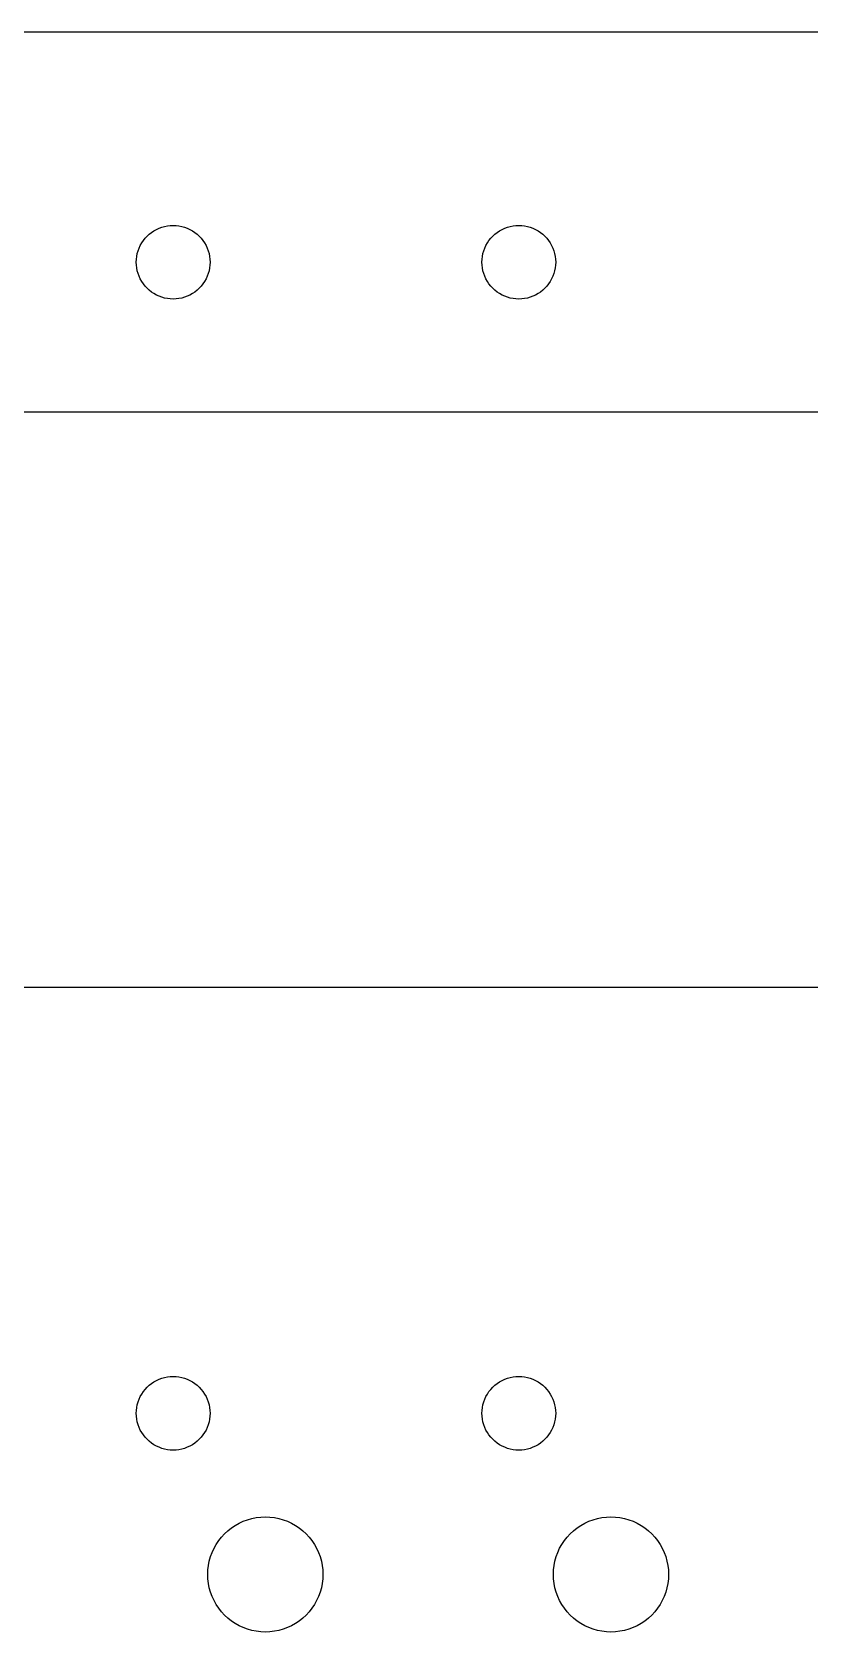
# Model space of a CAD drawing. Extents: x 0 to 315, y 0 to 192.
# Drawn here: x 76.6 to 110.4, y 122.8 to 192.2 of the extents above; entities that cross this region are included whole.
import ezdxf

# ---------------------------------------------------------------- set-up
doc = ezdxf.new("R2010")
doc.units = 0
doc.layers.add('Layer_1', color=7, linetype='CONTINUOUS')

msp = doc.modelspace()

# ---------------------------------------------------------------- linework, layer by layer
at = {"layer": 'Layer_1', "color": 7}
for p, q in [((315.249983, 192.249989), (0.25, 192.249989)), ((81.7109, 183.46699), (81.8095, 183.543992)), ((81.8095, 183.543992), (81.914001, 183.613992)), ((81.914001, 183.613992), (82.023599, 183.67599)), ((82.023599, 183.67599), (82.137702, 183.72799)), ((82.137702, 183.72799), (82.2556, 183.771991)), ((82.2556, 183.771991), (82.376501, 183.80599)), ((82.376501, 183.80599), (82.4997, 183.829979)), ((82.4997, 183.829979), (82.624501, 183.844993)), ((82.624501, 183.844993), (82.75, 183.849989)), ((82.75, 183.849989), (82.875501, 183.844993)), ((82.875501, 183.844993), (83.0003, 183.829979)), ((83.0003, 183.829979), (83.123501, 183.80599)), ((83.123501, 183.80599), (83.244399, 183.771991)), ((83.244399, 183.771991), (83.3623, 183.72799)), ((83.3623, 183.72799), (83.4764, 183.67599)), ((83.4764, 183.67599), (83.586001, 183.613992)), ((83.586001, 183.613992), (83.690401, 183.543992)), ((83.690401, 183.543992), (83.789099, 183.46699)), ((96.710901, 183.46699), (96.809501, 183.543992)), ((96.809501, 183.543992), (96.913999, 183.613992)), ((96.913999, 183.613992), (97.0236, 183.67599)), ((97.0236, 183.67599), (97.1377, 183.72799)), ((97.1377, 183.72799), (97.255601, 183.771991)), ((97.255601, 183.771991), (97.376499, 183.80599)), ((97.376499, 183.80599), (97.499701, 183.829979)), ((97.499701, 183.829979), (97.624499, 183.844993)), ((97.624499, 183.844993), (97.750001, 183.849989)), ((97.750001, 183.849989), (97.875499, 183.844993)), ((97.875499, 183.844993), (98.000301, 183.829979)), ((98.000301, 183.829979), (98.123499, 183.80599)), ((98.123499, 183.80599), (98.2444, 183.771991)), ((98.2444, 183.771991), (98.362302, 183.72799)), ((98.362302, 183.72799), (98.476401, 183.67599)), ((98.476401, 183.67599), (98.585999, 183.613992)), ((98.585999, 183.613992), (98.690399, 183.543992)), ((98.690399, 183.543992), (98.789101, 183.46699)), ((81.2283, 182.743991), (81.271801, 182.861991)), ((81.271801, 182.861991), (81.324399, 182.975991)), ((81.324399, 182.975991), (81.385799, 183.08599)), ((81.385799, 183.08599), (81.455601, 183.189992)), ((81.455601, 183.189992), (81.5333, 183.28899)), ((81.5333, 183.28899), (81.618602, 183.380992)), ((81.618602, 183.380992), (81.7109, 183.46699)), ((83.789099, 183.46699), (83.8814, 183.380992)), ((83.8814, 183.380992), (83.9666, 183.28899)), ((83.9666, 183.28899), (84.044401, 183.189992)), ((84.044401, 183.189992), (84.1142, 183.08599)), ((84.1142, 183.08599), (84.1756, 182.975991)), ((84.1756, 182.975991), (84.228201, 182.861991)), ((84.228201, 182.861991), (84.271699, 182.743991)), ((96.228301, 182.743991), (96.2718, 182.861991)), ((96.2718, 182.861991), (96.3244, 182.975991)), ((96.3244, 182.975991), (96.385801, 183.08599)), ((96.385801, 183.08599), (96.4556, 183.189992)), ((96.4556, 183.189992), (96.533301, 183.28899)), ((96.533301, 183.28899), (96.6186, 183.380992)), ((96.6186, 183.380992), (96.710901, 183.46699)), ((98.789101, 183.46699), (98.881401, 183.380992)), ((98.881401, 183.380992), (98.966601, 183.28899)), ((98.966601, 183.28899), (99.044402, 183.189992)), ((99.044402, 183.189992), (99.114201, 183.08599)), ((99.114201, 183.08599), (99.175601, 182.975991)), ((99.175601, 182.975991), (99.228202, 182.861991)), ((99.228202, 182.861991), (99.271701, 182.743991)), ((81.150006, 182.249992), (81.154916, 182.37599)), ((81.154916, 182.123991), (81.150006, 182.249992)), ((81.154916, 182.37599), (81.169705, 182.49999)), ((81.169705, 181.999991), (81.154916, 182.123991)), ((81.169705, 182.49999), (81.194202, 182.62399)), ((81.194202, 182.62399), (81.2283, 182.743991)), ((84.271699, 182.743991), (84.3058, 182.62399)), ((84.3058, 182.62399), (84.330297, 182.49999)), ((84.330297, 182.49999), (84.345086, 182.37599)), ((84.345086, 182.123991), (84.330297, 181.999991)), ((84.345086, 182.37599), (84.349996, 182.249992)), ((84.349996, 182.249992), (84.345086, 182.123991)), ((96.150004, 182.249992), (96.154915, 182.37599)), ((96.154915, 182.123991), (96.150004, 182.249992)), ((96.154915, 182.37599), (96.169703, 182.49999)), ((96.169703, 181.999991), (96.154915, 182.123991)), ((96.169703, 182.49999), (96.1942, 182.62399)), ((96.1942, 182.62399), (96.228301, 182.743991)), ((99.271701, 182.743991), (99.305801, 182.62399)), ((99.305801, 182.62399), (99.330298, 182.49999)), ((99.330298, 182.49999), (99.345087, 182.37599)), ((99.345087, 182.123991), (99.330298, 181.999991)), ((99.345087, 182.37599), (99.349997, 182.249992)), ((99.349997, 182.249992), (99.345087, 182.123991)), ((81.194202, 181.875991), (81.169705, 181.999991)), ((81.2283, 181.75599), (81.194202, 181.875991)), ((81.271801, 181.63799), (81.2283, 181.75599)), ((81.324399, 181.523992), (81.271801, 181.63799)), ((81.385799, 181.41399), (81.324399, 181.523992)), ((81.455601, 181.309991), (81.385799, 181.41399)), ((84.1142, 181.41399), (84.044401, 181.309991)), ((84.1756, 181.523992), (84.1142, 181.41399)), ((84.228201, 181.63799), (84.1756, 181.523992)), ((84.271699, 181.75599), (84.228201, 181.63799)), ((84.3058, 181.875991), (84.271699, 181.75599)), ((84.330297, 181.999991), (84.3058, 181.875991)), ((96.1942, 181.875991), (96.169703, 181.999991)), ((96.228301, 181.75599), (96.1942, 181.875991)), ((96.2718, 181.63799), (96.228301, 181.75599)), ((96.3244, 181.523992), (96.2718, 181.63799)), ((96.385801, 181.41399), (96.3244, 181.523992)), ((96.4556, 181.309991), (96.385801, 181.41399)), ((99.114201, 181.41399), (99.044402, 181.309991)), ((99.175601, 181.523992), (99.114201, 181.41399)), ((99.228202, 181.63799), (99.175601, 181.523992)), ((99.271701, 181.75599), (99.228202, 181.63799)), ((99.305801, 181.875991), (99.271701, 181.75599)), ((99.330298, 181.999991), (99.305801, 181.875991)), ((81.5333, 181.210991), (81.455601, 181.309991)), ((81.618602, 181.118992), (81.5333, 181.210991)), ((81.7109, 181.03299), (81.618602, 181.118992)), ((81.8095, 180.955992), (81.7109, 181.03299)), ((81.914001, 180.885992), (81.8095, 180.955992)), ((82.023599, 180.823991), (81.914001, 180.885992)), ((82.137702, 180.771991), (82.023599, 180.823991)), ((82.2556, 180.72799), (82.137702, 180.771991)), ((82.376501, 180.693991), (82.2556, 180.72799)), ((83.244399, 180.72799), (83.123501, 180.693991)), ((83.3623, 180.771991), (83.244399, 180.72799)), ((83.4764, 180.823991), (83.3623, 180.771991)), ((83.586001, 180.885992), (83.4764, 180.823991)), ((83.690401, 180.955992), (83.586001, 180.885992)), ((83.789099, 181.03299), (83.690401, 180.955992)), ((83.8814, 181.118992), (83.789099, 181.03299)), ((83.9666, 181.210991), (83.8814, 181.118992)), ((84.044401, 181.309991), (83.9666, 181.210991)), ((96.533301, 181.210991), (96.4556, 181.309991)), ((96.6186, 181.118992), (96.533301, 181.210991)), ((96.710901, 181.03299), (96.6186, 181.118992)), ((96.809501, 180.955992), (96.710901, 181.03299)), ((96.913999, 180.885992), (96.809501, 180.955992)), ((97.0236, 180.823991), (96.913999, 180.885992)), ((97.1377, 180.771991), (97.0236, 180.823991)), ((97.255601, 180.72799), (97.1377, 180.771991)), ((97.376499, 180.693991), (97.255601, 180.72799)), ((98.2444, 180.72799), (98.123499, 180.693991)), ((98.362302, 180.771991), (98.2444, 180.72799)), ((98.476401, 180.823991), (98.362302, 180.771991)), ((98.585999, 180.885992), (98.476401, 180.823991)), ((98.690399, 180.955992), (98.585999, 180.885992)), ((98.789101, 181.03299), (98.690399, 180.955992)), ((98.881401, 181.118992), (98.789101, 181.03299)), ((98.966601, 181.210991), (98.881401, 181.118992)), ((99.044402, 181.309991), (98.966601, 181.210991)), ((82.4997, 180.670002), (82.376501, 180.693991)), ((82.624501, 180.654987), (82.4997, 180.670002)), ((82.75, 180.649992), (82.624501, 180.654987)), ((82.875501, 180.654987), (82.75, 180.649992)), ((83.0003, 180.670002), (82.875501, 180.654987)), ((83.123501, 180.693991), (83.0003, 180.670002)), ((97.499701, 180.670002), (97.376499, 180.693991)), ((97.624499, 180.654987), (97.499701, 180.670002)), ((97.750001, 180.649992), (97.624499, 180.654987)), ((97.875499, 180.654987), (97.750001, 180.649992)), ((98.000301, 180.670002), (97.875499, 180.654987)), ((98.123499, 180.693991), (98.000301, 180.670002)), ((2.249999, 175.749988), (313.249987, 175.749988)), ((313.249987, 150.749987), (2.249999, 150.749987)), ((81.618602, 133.38099), (81.7109, 133.466992)), ((81.7109, 133.466992), (81.8095, 133.54399)), ((81.8095, 133.54399), (81.914001, 133.61399)), ((81.914001, 133.61399), (82.023599, 133.675991)), ((82.023599, 133.675991), (82.137702, 133.727991)), ((82.137702, 133.727991), (82.2556, 133.771992)), ((82.2556, 133.771992), (82.376501, 133.805991)), ((82.376501, 133.805991), (82.4997, 133.82998)), ((82.4997, 133.82998), (82.624501, 133.844994)), ((82.624501, 133.844994), (82.75, 133.84999)), ((82.75, 133.84999), (82.875501, 133.844994)), ((82.875501, 133.844994), (83.0003, 133.82998)), ((83.0003, 133.82998), (83.123501, 133.805991)), ((83.123501, 133.805991), (83.244399, 133.771992)), ((83.244399, 133.771992), (83.3623, 133.727991)), ((83.3623, 133.727991), (83.4764, 133.675991)), ((83.4764, 133.675991), (83.586001, 133.61399)), ((83.586001, 133.61399), (83.690401, 133.54399)), ((83.690401, 133.54399), (83.789099, 133.466992)), ((83.789099, 133.466992), (83.8814, 133.38099)), ((96.6186, 133.38099), (96.710901, 133.466992)), ((96.710901, 133.466992), (96.809501, 133.54399)), ((96.809501, 133.54399), (96.913999, 133.61399)), ((96.913999, 133.61399), (97.0236, 133.675991)), ((97.0236, 133.675991), (97.1377, 133.727991)), ((97.1377, 133.727991), (97.255601, 133.771992)), ((97.255601, 133.771992), (97.376499, 133.805991)), ((97.376499, 133.805991), (97.499701, 133.82998)), ((97.499701, 133.82998), (97.624499, 133.844994)), ((97.624499, 133.844994), (97.750001, 133.84999)), ((97.750001, 133.84999), (97.875499, 133.844994)), ((97.875499, 133.844994), (98.000301, 133.82998)), ((98.000301, 133.82998), (98.123499, 133.805991)), ((98.123499, 133.805991), (98.2444, 133.771992)), ((98.2444, 133.771992), (98.362302, 133.727991)), ((98.362302, 133.727991), (98.476401, 133.675991)), ((98.476401, 133.675991), (98.585999, 133.61399)), ((98.585999, 133.61399), (98.690399, 133.54399)), ((98.690399, 133.54399), (98.789101, 133.466992)), ((98.789101, 133.466992), (98.881401, 133.38099)), ((81.2283, 132.743992), (81.271801, 132.861992)), ((81.271801, 132.861992), (81.324399, 132.97599)), ((81.324399, 132.97599), (81.385799, 133.085992)), ((81.385799, 133.085992), (81.455601, 133.189991)), ((81.455601, 133.189991), (81.5333, 133.288991)), ((81.5333, 133.288991), (81.618602, 133.38099)), ((83.8814, 133.38099), (83.9666, 133.288991)), ((83.9666, 133.288991), (84.044401, 133.189991)), ((84.044401, 133.189991), (84.1142, 133.085992)), ((84.1142, 133.085992), (84.1756, 132.97599)), ((84.1756, 132.97599), (84.228201, 132.861992)), ((84.228201, 132.861992), (84.271699, 132.743992)), ((96.228301, 132.743992), (96.2718, 132.861992)), ((96.2718, 132.861992), (96.3244, 132.97599)), ((96.3244, 132.97599), (96.385801, 133.085992)), ((96.385801, 133.085992), (96.4556, 133.189991)), ((96.4556, 133.189991), (96.533301, 133.288991)), ((96.533301, 133.288991), (96.6186, 133.38099)), ((98.881401, 133.38099), (98.966601, 133.288991)), ((98.966601, 133.288991), (99.044402, 133.189991)), ((99.044402, 133.189991), (99.114201, 133.085992)), ((99.114201, 133.085992), (99.175601, 132.97599)), ((99.175601, 132.97599), (99.228202, 132.861992)), ((99.228202, 132.861992), (99.271701, 132.743992)), ((81.150006, 132.24999), (81.154916, 132.375991)), ((81.154916, 132.123992), (81.150006, 132.24999)), ((81.154916, 132.375991), (81.169705, 132.499991)), ((81.169705, 131.999992), (81.154916, 132.123992)), ((81.169705, 132.499991), (81.194202, 132.623991)), ((81.194202, 132.623991), (81.2283, 132.743992)), ((84.271699, 132.743992), (84.3058, 132.623991)), ((84.3058, 132.623991), (84.330297, 132.499991)), ((84.330297, 132.499991), (84.345086, 132.375991)), ((84.345086, 132.123992), (84.330297, 131.999992)), ((84.345086, 132.375991), (84.349996, 132.24999)), ((84.349996, 132.24999), (84.345086, 132.123992)), ((96.150004, 132.24999), (96.154915, 132.375991)), ((96.154915, 132.123992), (96.150004, 132.24999)), ((96.154915, 132.375991), (96.169703, 132.499991)), ((96.169703, 131.999992), (96.154915, 132.123992)), ((96.169703, 132.499991), (96.1942, 132.623991)), ((96.1942, 132.623991), (96.228301, 132.743992)), ((99.271701, 132.743992), (99.305801, 132.623991)), ((99.305801, 132.623991), (99.330298, 132.499991)), ((99.330298, 132.499991), (99.345087, 132.375991)), ((99.345087, 132.123992), (99.330298, 131.999992)), ((99.345087, 132.375991), (99.349997, 132.24999)), ((99.349997, 132.24999), (99.345087, 132.123992)), ((81.194202, 131.875992), (81.169705, 131.999992)), ((81.2283, 131.755991), (81.194202, 131.875992)), ((81.271801, 131.637991), (81.2283, 131.755991)), ((81.324399, 131.52399), (81.271801, 131.637991)), ((81.385799, 131.413991), (81.324399, 131.52399)), ((81.455601, 131.309993), (81.385799, 131.413991)), ((84.1142, 131.413991), (84.044401, 131.309993)), ((84.1756, 131.52399), (84.1142, 131.413991)), ((84.228201, 131.637991), (84.1756, 131.52399)), ((84.271699, 131.755991), (84.228201, 131.637991)), ((84.3058, 131.875992), (84.271699, 131.755991)), ((84.330297, 131.999992), (84.3058, 131.875992)), ((96.1942, 131.875992), (96.169703, 131.999992)), ((96.228301, 131.755991), (96.1942, 131.875992)), ((96.2718, 131.637991), (96.228301, 131.755991)), ((96.3244, 131.52399), (96.2718, 131.637991)), ((96.385801, 131.413991), (96.3244, 131.52399)), ((96.4556, 131.309993), (96.385801, 131.413991)), ((99.114201, 131.413991), (99.044402, 131.309993)), ((99.175601, 131.52399), (99.114201, 131.413991)), ((99.228202, 131.637991), (99.175601, 131.52399)), ((99.271701, 131.755991), (99.228202, 131.637991)), ((99.305801, 131.875992), (99.271701, 131.755991)), ((99.330298, 131.999992), (99.305801, 131.875992)), ((81.5333, 131.210992), (81.455601, 131.309993)), ((81.618602, 131.11899), (81.5333, 131.210992)), ((81.7109, 131.032991), (81.618602, 131.11899)), ((81.8095, 130.95599), (81.7109, 131.032991)), ((81.914001, 130.88599), (81.8095, 130.95599)), ((82.023599, 130.823992), (81.914001, 130.88599)), ((82.137702, 130.771992), (82.023599, 130.823992)), ((82.2556, 130.727991), (82.137702, 130.771992)), ((82.376501, 130.693992), (82.2556, 130.727991)), ((82.4997, 130.670003), (82.376501, 130.693992)), ((82.624501, 130.654989), (82.4997, 130.670003)), ((83.0003, 130.670003), (82.875501, 130.654989)), ((83.123501, 130.693992), (83.0003, 130.670003)), ((83.244399, 130.727991), (83.123501, 130.693992)), ((83.3623, 130.771992), (83.244399, 130.727991)), ((83.4764, 130.823992), (83.3623, 130.771992)), ((83.586001, 130.88599), (83.4764, 130.823992)), ((83.690401, 130.95599), (83.586001, 130.88599)), ((83.789099, 131.032991), (83.690401, 130.95599)), ((83.8814, 131.11899), (83.789099, 131.032991)), ((83.9666, 131.210992), (83.8814, 131.11899)), ((84.044401, 131.309993), (83.9666, 131.210992)), ((96.533301, 131.210992), (96.4556, 131.309993)), ((96.6186, 131.11899), (96.533301, 131.210992)), ((96.710901, 131.032991), (96.6186, 131.11899)), ((96.809501, 130.95599), (96.710901, 131.032991)), ((96.913999, 130.88599), (96.809501, 130.95599)), ((97.0236, 130.823992), (96.913999, 130.88599)), ((97.1377, 130.771992), (97.0236, 130.823992)), ((97.255601, 130.727991), (97.1377, 130.771992)), ((97.376499, 130.693992), (97.255601, 130.727991)), ((97.499701, 130.670003), (97.376499, 130.693992)), ((97.624499, 130.654989), (97.499701, 130.670003)), ((98.000301, 130.670003), (97.875499, 130.654989)), ((98.123499, 130.693992), (98.000301, 130.670003)), ((98.2444, 130.727991), (98.123499, 130.693992)), ((98.362302, 130.771992), (98.2444, 130.727991)), ((98.476401, 130.823992), (98.362302, 130.771992)), ((98.585999, 130.88599), (98.476401, 130.823992)), ((98.690399, 130.95599), (98.585999, 130.88599)), ((98.789101, 131.032991), (98.690399, 130.95599)), ((98.881401, 131.11899), (98.789101, 131.032991)), ((98.966601, 131.210992), (98.881401, 131.11899)), ((99.044402, 131.309993), (98.966601, 131.210992)), ((82.75, 130.649993), (82.624501, 130.654989)), ((82.875501, 130.654989), (82.75, 130.649993)), ((97.750001, 130.649993), (97.624499, 130.654989)), ((97.875499, 130.654989), (97.750001, 130.649993)), ((85.126401, 127.150988), (85.2805, 127.272987)), ((85.2805, 127.272987), (85.443701, 127.38199)), ((85.443701, 127.38199), (85.615001, 127.477988)), ((85.615001, 127.477988), (85.793301, 127.559987)), ((85.793301, 127.559987), (85.9774, 127.627989)), ((85.9774, 127.627989), (86.166401, 127.680987)), ((86.166401, 127.680987), (86.358899, 127.718989)), ((86.358899, 127.718989), (86.553799, 127.74199)), ((86.553799, 127.74199), (86.75, 127.749977)), ((86.75, 127.749977), (86.946099, 127.74199)), ((86.946099, 127.74199), (87.141101, 127.718989)), ((87.141101, 127.718989), (87.333602, 127.680987)), ((87.333602, 127.680987), (87.522502, 127.627989)), ((87.522502, 127.627989), (87.7067, 127.559987)), ((87.7067, 127.559987), (87.884999, 127.477988)), ((87.884999, 127.477988), (88.056201, 127.38199)), ((88.056201, 127.38199), (88.2195, 127.272987)), ((88.2195, 127.272987), (88.373599, 127.150988)), ((100.126399, 127.150988), (100.281001, 127.272987)), ((100.281001, 127.272987), (100.444001, 127.38199)), ((100.444001, 127.38199), (100.614999, 127.477988)), ((100.614999, 127.477988), (100.793, 127.559987)), ((100.793, 127.559987), (100.977, 127.627989)), ((100.977, 127.627989), (101.166001, 127.680987)), ((101.166001, 127.680987), (101.358999, 127.718989)), ((101.358999, 127.718989), (101.554001, 127.74199)), ((101.554001, 127.74199), (101.750001, 127.749977)), ((101.750001, 127.749977), (101.946002, 127.74199)), ((101.946002, 127.74199), (102.141, 127.718989)), ((102.141, 127.718989), (102.334001, 127.680987)), ((102.334001, 127.680987), (102.522999, 127.627989)), ((102.522999, 127.627989), (102.707, 127.559987)), ((102.707, 127.559987), (102.885, 127.477988)), ((102.885, 127.477988), (103.056001, 127.38199)), ((103.056001, 127.38199), (103.219002, 127.272987)), ((103.219002, 127.272987), (103.374001, 127.150988)), ((84.522499, 126.384989), (84.618401, 126.555987)), ((84.618401, 126.555987), (84.727401, 126.718988)), ((84.727401, 126.718988), (84.848999, 126.87399)), ((84.848999, 126.87399), (84.9822, 127.017988)), ((84.9822, 127.017988), (85.126401, 127.150988)), ((88.373599, 127.150988), (88.517801, 127.017988)), ((88.517801, 127.017988), (88.651001, 126.87399)), ((88.651001, 126.87399), (88.7725, 126.718988)), ((88.7725, 126.718988), (88.881599, 126.555987)), ((88.881599, 126.555987), (88.977501, 126.384989)), ((99.5225, 126.384989), (99.618399, 126.555987)), ((99.618399, 126.555987), (99.727399, 126.718988)), ((99.727399, 126.718988), (99.849, 126.87399)), ((99.849, 126.87399), (99.982201, 127.017988)), ((99.982201, 127.017988), (100.126399, 127.150988)), ((103.374001, 127.150988), (103.517999, 127.017988)), ((103.517999, 127.017988), (103.650999, 126.87399)), ((103.650999, 126.87399), (103.773001, 126.718988)), ((103.773001, 126.718988), (103.882001, 126.555987)), ((103.882001, 126.555987), (103.978002, 126.384989)), ((84.280801, 125.640989), (84.319102, 125.83399)), ((84.319102, 125.83399), (84.3723, 126.022988)), ((84.3723, 126.022988), (84.440299, 126.206989)), ((84.440299, 126.206989), (84.522499, 126.384989)), ((88.977501, 126.384989), (89.059701, 126.206989)), ((89.059701, 126.206989), (89.127601, 126.022988)), ((89.127601, 126.022988), (89.180901, 125.83399)), ((89.180901, 125.83399), (89.219202, 125.640989)), ((99.280799, 125.640989), (99.3191, 125.83399)), ((99.3191, 125.83399), (99.372301, 126.022988)), ((99.372301, 126.022988), (99.4403, 126.206989)), ((99.4403, 126.206989), (99.5225, 126.384989)), ((103.978002, 126.384989), (104.060001, 126.206989)), ((104.060001, 126.206989), (104.128, 126.022988)), ((104.128, 126.022988), (104.181001, 125.83399)), ((104.181001, 125.83399), (104.219, 125.640989)), ((84.249982, 125.249987), (84.257687, 125.445988)), ((84.257687, 125.05399), (84.249982, 125.249987)), ((84.257687, 125.445988), (84.280801, 125.640989)), ((89.219202, 125.640989), (89.242288, 125.445988)), ((89.242288, 125.445988), (89.249992, 125.249987)), ((89.249992, 125.249987), (89.242288, 125.05399)), ((99.250009, 125.249987), (99.257714, 125.445988)), ((99.257714, 125.05399), (99.250009, 125.249987)), ((99.257714, 125.445988), (99.280799, 125.640989)), ((104.219, 125.640989), (104.242001, 125.445988)), ((104.242001, 125.445988), (104.249988, 125.249987)), ((104.249988, 125.249987), (104.242001, 125.05399)), ((84.280801, 124.858988), (84.257687, 125.05399)), ((84.319102, 124.665988), (84.280801, 124.858988)), ((84.3723, 124.476989), (84.319102, 124.665988)), ((84.440299, 124.292989), (84.3723, 124.476989)), ((89.127601, 124.476989), (89.059701, 124.292989)), ((89.180901, 124.665988), (89.127601, 124.476989)), ((89.219202, 124.858988), (89.180901, 124.665988)), ((89.242288, 125.05399), (89.219202, 124.858988)), ((99.280799, 124.858988), (99.257714, 125.05399)), ((99.3191, 124.665988), (99.280799, 124.858988)), ((99.372301, 124.476989), (99.3191, 124.665988)), ((99.4403, 124.292989), (99.372301, 124.476989)), ((104.128, 124.476989), (104.060001, 124.292989)), ((104.181001, 124.665988), (104.128, 124.476989)), ((104.219, 124.858988), (104.181001, 124.665988)), ((104.242001, 125.05399), (104.219, 124.858988)), ((84.522499, 124.114988), (84.440299, 124.292989)), ((84.618401, 123.94399), (84.522499, 124.114988)), ((84.727401, 123.78099), (84.618401, 123.94399)), ((84.848999, 123.625987), (84.727401, 123.78099)), ((88.7725, 123.78099), (88.651001, 123.625987)), ((88.881599, 123.94399), (88.7725, 123.78099)), ((88.977501, 124.114988), (88.881599, 123.94399)), ((89.059701, 124.292989), (88.977501, 124.114988)), ((99.5225, 124.114988), (99.4403, 124.292989)), ((99.618399, 123.94399), (99.5225, 124.114988)), ((99.727399, 123.78099), (99.618399, 123.94399)), ((99.849, 123.625987), (99.727399, 123.78099)), ((103.773001, 123.78099), (103.650999, 123.625987)), ((103.882001, 123.94399), (103.773001, 123.78099)), ((103.978002, 124.114988), (103.882001, 123.94399)), ((104.060001, 124.292989), (103.978002, 124.114988)), ((84.9822, 123.481989), (84.848999, 123.625987)), ((85.126401, 123.348989), (84.9822, 123.481989)), ((85.2805, 123.226987), (85.126401, 123.348989)), ((85.443701, 123.117987), (85.2805, 123.226987)), ((85.615001, 123.02199), (85.443701, 123.117987)), ((85.793301, 122.93999), (85.615001, 123.02199)), ((87.884999, 123.02199), (87.7067, 122.93999)), ((88.056201, 123.117987), (87.884999, 123.02199)), ((88.2195, 123.226987), (88.056201, 123.117987)), ((88.373599, 123.348989), (88.2195, 123.226987)), ((88.517801, 123.481989), (88.373599, 123.348989)), ((88.651001, 123.625987), (88.517801, 123.481989)), ((99.982201, 123.481989), (99.849, 123.625987)), ((100.126399, 123.348989), (99.982201, 123.481989)), ((100.281001, 123.226987), (100.126399, 123.348989)), ((100.444001, 123.117987), (100.281001, 123.226987)), ((100.614999, 123.02199), (100.444001, 123.117987)), ((100.793, 122.93999), (100.614999, 123.02199)), ((102.885, 123.02199), (102.707, 122.93999)), ((103.056001, 123.117987), (102.885, 123.02199)), ((103.219002, 123.226987), (103.056001, 123.117987)), ((103.374001, 123.348989), (103.219002, 123.226987)), ((103.517999, 123.481989), (103.374001, 123.348989)), ((103.650999, 123.625987), (103.517999, 123.481989)), ((85.9774, 122.871988), (85.793301, 122.93999)), ((86.166401, 122.818987), (85.9774, 122.871988)), ((86.358899, 122.780989), (86.166401, 122.818987)), ((86.553799, 122.757988), (86.358899, 122.780989)), ((86.75, 122.750001), (86.553799, 122.757988)), ((86.946099, 122.757988), (86.75, 122.750001)), ((87.141101, 122.780989), (86.946099, 122.757988)), ((87.333602, 122.818987), (87.141101, 122.780989)), ((87.522502, 122.871988), (87.333602, 122.818987)), ((87.7067, 122.93999), (87.522502, 122.871988)), ((100.977, 122.871988), (100.793, 122.93999)), ((101.166001, 122.818987), (100.977, 122.871988)), ((101.358999, 122.780989), (101.166001, 122.818987)), ((101.554001, 122.757988), (101.358999, 122.780989)), ((101.750001, 122.750001), (101.554001, 122.757988)), ((101.946002, 122.757988), (101.750001, 122.750001)), ((102.141, 122.780989), (101.946002, 122.757988)), ((102.334001, 122.818987), (102.141, 122.780989)), ((102.522999, 122.871988), (102.334001, 122.818987)), ((102.707, 122.93999), (102.522999, 122.871988))]:
    msp.add_line(p, q, dxfattribs=at)

doc.saveas('drawing.dxf')
